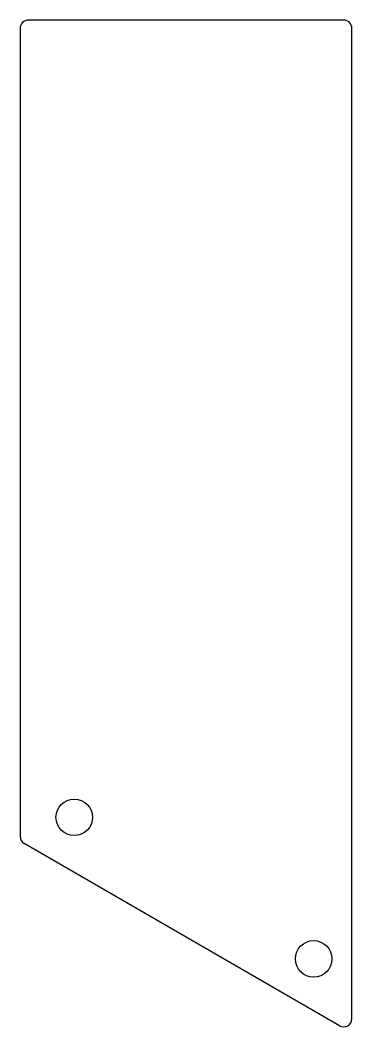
# Model space of a CAD drawing. Header units: millimetres. Extents: x 204.5 to 224.5, y -113.1 to -52.5.
import ezdxf

# ---------------------------------------------------------------- set-up
doc = ezdxf.new("R2010")
doc.units = ezdxf.units.MM

msp = doc.modelspace()

# ---------------------------------------------------------------- linework, layer by layer
for p, q in [((224, -52.5), (205, -52.5)), ((204.5, -53), (204.5, -101.617)), ((224.5, -112.586), (224.5, -53)), ((223.75, -113.019), (204.75, -102.05))]:
    msp.add_line(p, q)
for centre in [(207.762, -100.476), (222.194, -108.995)]:
    msp.add_circle(centre, 1.1)
for centre, start, end in [((205, -53), 90, 180), ((224, -53), 0, 90), ((205, -101.617), 180, 240), ((224, -112.586), 240, 0)]:
    msp.add_arc(centre, 0.5, start, end)

doc.saveas('drawing.dxf')
